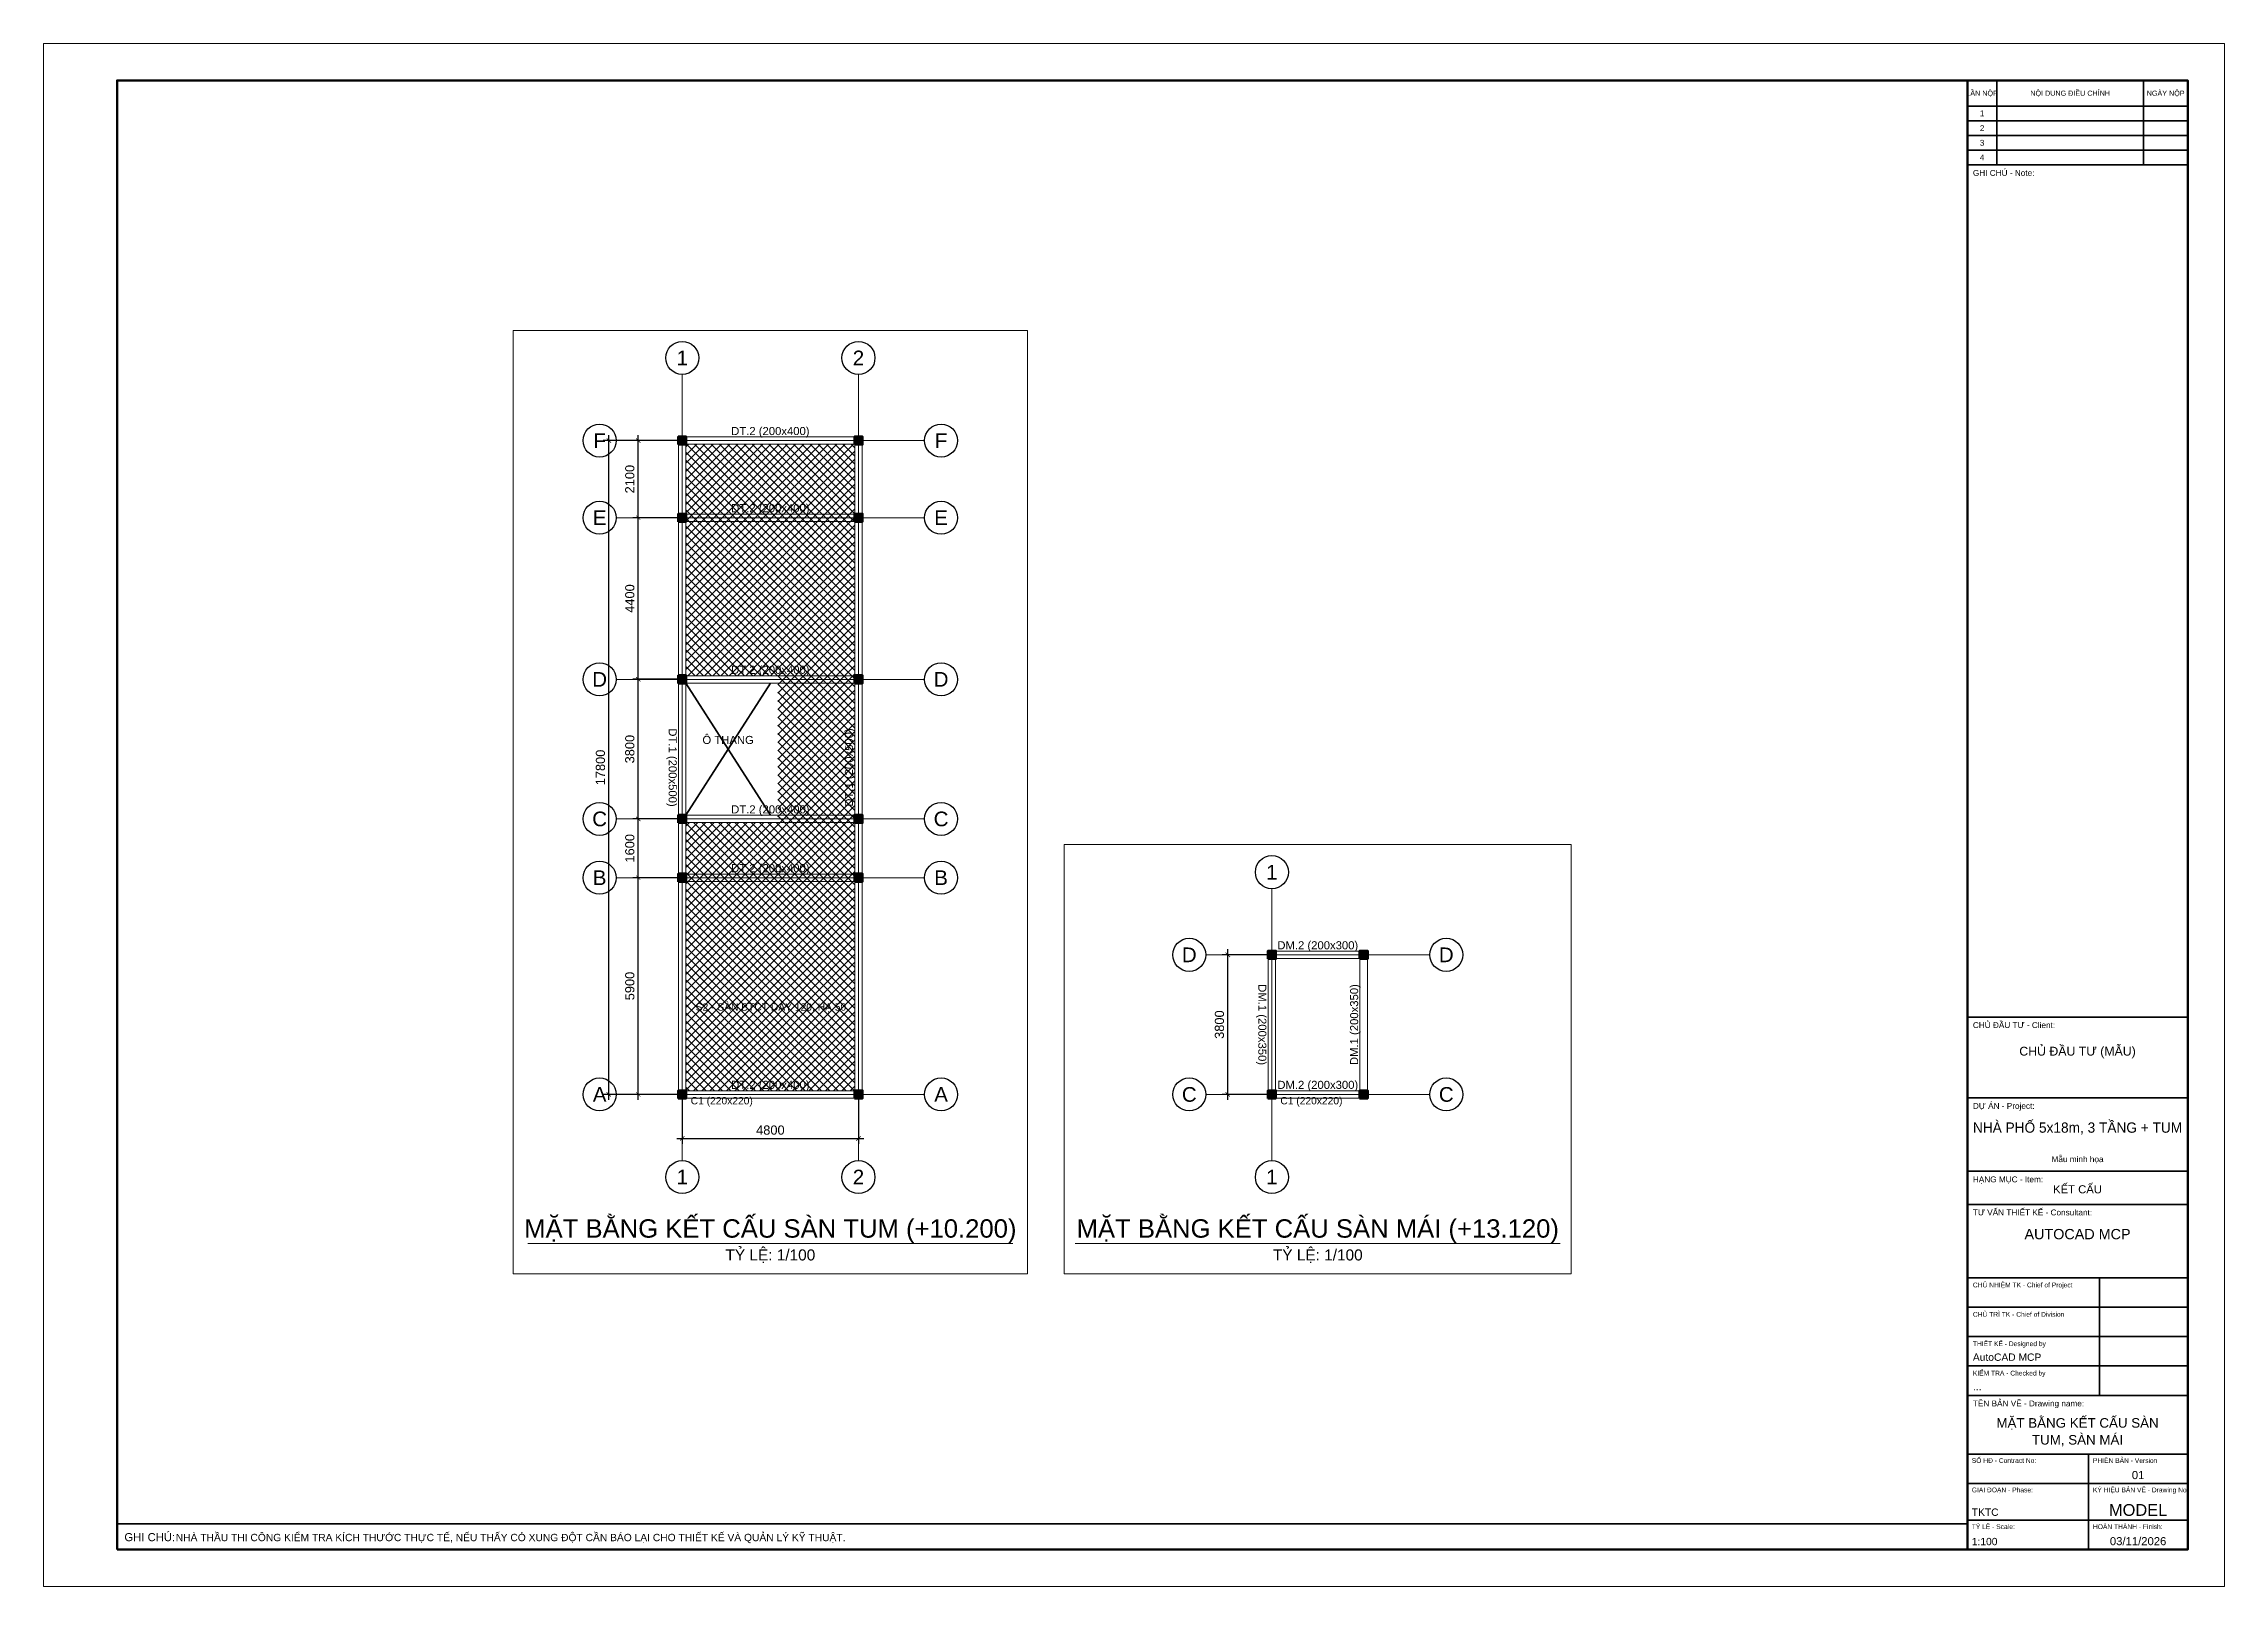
# Paper-space layout 'KC-04' of a CAD drawing. Header units: millimetres. Extents: x 0 to 594, y 0 to 420.
# The model-space entities are those that its viewports show. They can reach past a viewport. Long polylines and large blocks are cut down to what shows.
import ezdxf
from ezdxf.enums import TextEntityAlignment as Align

# ---------------------------------------------------------------- set-up
doc = ezdxf.new("R2010")
doc.units = ezdxf.units.MM
doc.header["$LTSCALE"] = 40
doc.linetypes.add('CENTER', pattern=[50.8, 31.75, -6.35, 6.35, -6.35])
doc.linetypes.add('HIDDEN', pattern=[9.525, 6.35, -3.175])
for name, color, linetype, lineweight in [('A-ANNO-TTLB', 7, 'Continuous', 35), ('S-ANNO-DIMS', 1, 'Continuous', 18), ('S-ANNO-TEXT', 7, 'Continuous', 18), ('S-BEAM', 8, 'HIDDEN', 18), ('S-COLS', 7, 'Continuous', 50), ('S-COLS-PATT', 8, 'Continuous', 9), ('S-CONC', 7, 'Continuous', 35), ('S-CONC-PATT', 8, 'Continuous', 9), ('S-GRID', 1, 'CENTER', 18), ('S-GRID-IDEN', 7, 'Continuous', 25)]:
    doc.layers.add(name, color=color, linetype=linetype, lineweight=lineweight)
doc.layers.add('A-ANNO-VPRT', color=8, linetype='Continuous', lineweight=9, plot=False)
doc.styles.add('MCP-ARIAL', font='arial.ttf')
doc.dimstyles.new('MCP-1-100', dxfattribs={"dimscale": 100, "dimtxt": 2.5, "dimasz": 1.2, "dimexe": 1.5, "dimexo": 1.5, "dimgap": 1, "dimtad": 1, "dimdec": 0, "dimdsep": 46, "dimtxsty": 'MCP-ARIAL', "dimblk": 'ARCHTICK', "dimblk1": 'ARCHTICK', "dimblk2": 'ARCHTICK', "dimcen": 0.09, "dimdle": 1.5, "dimclrd": 256, "dimclre": 256, "dimclrt": 256, "dimadec": 0, "dimazin": 0, "dimtfac": 1, "dimtdec": 4, "dimtix": 1, "dimtmove": 2, "dimatfit": 3, "dimfxl": 1, "dimtolj": 1, "dimtzin": 0, "dimarcsym": 0})

# ---------------------------------------------------------------- blocks, each defined once
blk = doc.blocks.new('MCP_KHUNG_TEN_DOC_A2_NGANG')
at = {"lineweight": 50}
blk.add_line((524, 10), (524, 410), dxfattribs=at)
for p, q in [((532, 387), (532, 410)), ((572, 387), (572, 410)), ((524, 403), (584, 403)), ((524, 399), (584, 399)), ((524, 395), (584, 395)), ((524, 391), (584, 391)), ((560, 52), (560, 84)), ((524, 76), (584, 76)), ((524, 68), (584, 68)), ((524, 60), (584, 60)), ((557, 28), (557, 36)), ((557, 18), (557, 28)), ((557, 10), (557, 18))]:
    blk.add_line(p, q)
at = {"lineweight": 35}
for p, q in [((524, 387), (584, 387)), ((524, 155), (584, 155)), ((524, 133), (584, 133)), ((524, 113), (584, 113)), ((524, 104), (584, 104)), ((524, 84), (584, 84)), ((524, 52), (584, 52)), ((524, 36), (584, 36)), ((524, 28), (584, 28)), ((524, 18), (584, 18)), ((20, 17), (524, 17))]:
    blk.add_line(p, q, dxfattribs=at)
at = {"lineweight": 9}
blk.add_lwpolyline([(0, 0), (594, 0), (594, 420), (0, 420)], close=True, dxfattribs=at)
at = {"lineweight": 70}
blk.add_lwpolyline([(20, 10), (584, 10), (584, 410), (20, 410)], close=True, dxfattribs=at)
at = {"style": 'MCP-ARIAL'}
for s, height, p in [('LẦN NỘP', 1.4, (528, 405.8)), ('NỘI DUNG ĐIỀU CHỈNH', 1.4, (552, 405.8)), ('NGÀY NỘP', 1.4, (578, 405.8)), ('1', 1.6, (528, 400.2)), ('3', 1.6, (528, 392.2)), ('2', 1.6, (528, 396.2)), ('4', 1.6, (528, 388.2))]:
    blk.add_text(s, height=height, dxfattribs=at).set_placement(p, align=Align.CENTER)
for s, height, p in [('GHI CHÚ - Note:', 1.6, (525.5, 384)), ('CHỦ ĐẦU TƯ - Client:', 1.6, (525.5, 152)), ('DỰ ÁN - Project:', 1.6, (525.5, 130)), ('HẠNG MỤC - Item:', 1.6, (525.5, 110)), ('TƯ VẤN THIẾT KẾ - Consultant:', 1.6, (525.5, 101)), ('CHỦ NHIỆM TK - Chief of Project', 1.3, (525.5, 81.4)), ('CHỦ TRÌ TK - Chief of Division', 1.3, (525.5, 73.4)), ('THIẾT KẾ - Designed by', 1.3, (525.5, 65.4)), ('KIỂM TRA - Checked by', 1.3, (525.5, 57.4)), ('TÊN BẢN VẼ - Drawing name:', 1.6, (525.5, 49)), ('SỐ HĐ - Contract No:', 1.3, (525.2, 33.6)), ('PHIÊN BẢN - Version', 1.3, (558.2, 33.6)), ('GIAI ĐOẠN - Phase:', 1.3, (525.2, 25.6)), ('KÝ HIỆU BẢN VẼ - Drawing No', 1.3, (558.2, 25.6)), ('GHI CHÚ:', 2.2, (22, 12.3)), ('TỶ LỆ - Scale:', 1.3, (525.2, 15.6)), ('HOÀN THÀNH - Finish:', 1.3, (558.2, 15.6))]:
    blk.add_text(s, height=height, dxfattribs=at).set_placement(p)
for tag, height, p in [('CHU_DAU_TU', 2.4, (554, 144.5)), ('DIA_CHI_CDT', 1.6, (554, 135.5)), ('CONG_TRINH', 2.8, (554, 123.5)), ('DIA_DIEM', 1.6, (554, 115.5)), ('HANG_MUC', 2.2, (554, 107)), ('CONG_TY', 2.8, (554, 94.5)), ('DIA_CHI_TV', 1.6, (554, 86.5)), ('TEN_BAN_VE', 2.6, (554, 43.2)), ('TEN_BAN_VE_2', 2.6, (554, 38.6)), ('PHIEN_BAN', 2.2, (570.5, 29.2)), ('SO_BAN_VE', 3.2, (570.5, 19.2)), ('NGAY', 2.2, (570.5, 11.2))]:
    blk.add_attdef(tag, text='', height=height, dxfattribs=at).set_placement(p, align=Align.CENTER)
for tag, p in [('CHU_NHIEM', (525.5, 77.4)), ('CHU_TRI', (525.5, 69.4)), ('THIET_KE', (525.5, 61.4)), ('KIEM_TRA', (525.5, 53.4)), ('SO_HD', (525.2, 29.2)), ('GIAI_DOAN', (525.2, 19.2)), ('GHI_CHU_CHUNG', (36, 12.3)), ('TY_LE', (525.2, 11.2))]:
    blk.add_attdef(tag, p, '', height=2, dxfattribs=at)
blk = doc.blocks.new('MCP_TRUC')
blk.add_circle((0, 0), 4.5)
at = {"style": 'MCP-ARIAL'}
blk.add_attdef('SO', text='', height=4, dxfattribs=at).set_placement((0, 0), align=Align.MIDDLE_CENTER)
blk = doc.blocks.new('_ArchTick')
at = {"color": 0, "linetype": 'ByBlock', "const_width": 0.15}
blk.add_lwpolyline([(-0.5, -0.5), (0.5, 0.5)], dxfattribs=at)
blk = doc.blocks.new('*D33')
at = {"layer": 'Defpoints', "color": 0, "transparency": 16777216}
for p in [(76079, 9382), (80879, 9382), (80879, 8182)]:
    blk.add_point(p, dxfattribs=at)
at = {"layer": 'S-ANNO-DIMS', "lineweight": -2, "transparency": 16777216}
for p, q in [((76079, 9232), (76079, 8032)), ((80879, 9232), (80879, 8032)), ((75929, 8182), (81029, 8182))]:
    blk.add_line(p, q, dxfattribs=at)
at = {"layer": 'S-ANNO-DIMS', "lineweight": -2, "transparency": 16777216, "xscale": 120, "yscale": 120, "zscale": 120, "rotation": 180}
blk.add_blockref('_ArchTick', (76079, 8182), dxfattribs=at)
at = {"layer": 'S-ANNO-DIMS', "lineweight": -2, "transparency": 16777216, "xscale": 120, "yscale": 120, "zscale": 120}
blk.add_blockref('_ArchTick', (80879, 8182), dxfattribs=at)
at = {"layer": 'S-ANNO-DIMS', "transparency": 16777216, "insert": (78479, 8409), "char_height": 250, "attachment_point": 5, "style": 'MCP-ARIAL'}
blk.add_mtext('\\A1;4800', dxfattribs=at)
blk = doc.blocks.new('*D34')
at = {"layer": 'Defpoints', "color": 0, "transparency": 16777216}
for p in [(74879, 15282), (76079, 15282), (76079, 9382)]:
    blk.add_point(p, dxfattribs=at)
at = {"layer": 'S-ANNO-DIMS', "lineweight": -2, "transparency": 16777216}
for p, q in [((75929, 15282), (74729, 15282)), ((74879, 9232), (74879, 15432)), ((75929, 9382), (74729, 9382))]:
    blk.add_line(p, q, dxfattribs=at)
at = {"layer": 'S-ANNO-DIMS', "lineweight": -2, "transparency": 16777216, "xscale": 120, "yscale": 120, "zscale": 120}
for p, rotation in [((74879, 15282), 90), ((74879, 9382), 270)]:
    blk.add_blockref('_ArchTick', p, dxfattribs=dict(at, rotation=rotation))
at = {"layer": 'S-ANNO-DIMS', "transparency": 16777216, "insert": (74651, 12332), "char_height": 250, "attachment_point": 5, "rotation": 90, "style": 'MCP-ARIAL'}
blk.add_mtext('\\A1;5900', dxfattribs=at)
blk = doc.blocks.new('*D35')
at = {"layer": 'Defpoints', "color": 0, "transparency": 16777216}
for p in [(74879, 16882), (76079, 16882), (76079, 15282)]:
    blk.add_point(p, dxfattribs=at)
at = {"layer": 'S-ANNO-DIMS', "lineweight": -2, "transparency": 16777216}
for p, q in [((75929, 16882), (74729, 16882)), ((74879, 15132), (74879, 17032)), ((75929, 15282), (74729, 15282))]:
    blk.add_line(p, q, dxfattribs=at)
at = {"layer": 'S-ANNO-DIMS', "lineweight": -2, "transparency": 16777216, "xscale": 120, "yscale": 120, "zscale": 120}
for p, rotation in [((74879, 16882), 90), ((74879, 15282), 270)]:
    blk.add_blockref('_ArchTick', p, dxfattribs=dict(at, rotation=rotation))
at = {"layer": 'S-ANNO-DIMS', "transparency": 16777216, "insert": (74651, 16082), "char_height": 250, "attachment_point": 5, "rotation": 90, "style": 'MCP-ARIAL'}
blk.add_mtext('\\A1;1600', dxfattribs=at)
blk = doc.blocks.new('*D36')
at = {"layer": 'Defpoints', "color": 0, "transparency": 16777216}
for p in [(74879, 20682), (76079, 20682), (76079, 16882)]:
    blk.add_point(p, dxfattribs=at)
at = {"layer": 'S-ANNO-DIMS', "lineweight": -2, "transparency": 16777216}
for p, q in [((74879, 16732), (74879, 20832)), ((75929, 20682), (74729, 20682)), ((75929, 16882), (74729, 16882))]:
    blk.add_line(p, q, dxfattribs=at)
at = {"layer": 'S-ANNO-DIMS', "lineweight": -2, "transparency": 16777216, "xscale": 120, "yscale": 120, "zscale": 120}
for p, rotation in [((74879, 20682), 90), ((74879, 16882), 270)]:
    blk.add_blockref('_ArchTick', p, dxfattribs=dict(at, rotation=rotation))
at = {"layer": 'S-ANNO-DIMS', "transparency": 16777216, "insert": (74651, 18782), "char_height": 250, "attachment_point": 5, "rotation": 90, "style": 'MCP-ARIAL'}
blk.add_mtext('\\A1;3800', dxfattribs=at)
blk = doc.blocks.new('*D37')
at = {"layer": 'Defpoints', "color": 0, "transparency": 16777216}
for p in [(74879, 25082), (76079, 25082), (76079, 20682)]:
    blk.add_point(p, dxfattribs=at)
at = {"layer": 'S-ANNO-DIMS', "lineweight": -2, "transparency": 16777216}
for p, q in [((75929, 25082), (74729, 25082)), ((74879, 20532), (74879, 25232)), ((75929, 20682), (74729, 20682))]:
    blk.add_line(p, q, dxfattribs=at)
at = {"layer": 'S-ANNO-DIMS', "lineweight": -2, "transparency": 16777216, "xscale": 120, "yscale": 120, "zscale": 120}
for p, rotation in [((74879, 25082), 90), ((74879, 20682), 270)]:
    blk.add_blockref('_ArchTick', p, dxfattribs=dict(at, rotation=rotation))
at = {"layer": 'S-ANNO-DIMS', "transparency": 16777216, "insert": (74651, 22882), "char_height": 250, "attachment_point": 5, "rotation": 90, "style": 'MCP-ARIAL'}
blk.add_mtext('\\A1;4400', dxfattribs=at)
blk = doc.blocks.new('*D38')
at = {"layer": 'Defpoints', "color": 0, "transparency": 16777216}
for p in [(74879, 27182), (76079, 27182), (76079, 25082)]:
    blk.add_point(p, dxfattribs=at)
at = {"layer": 'S-ANNO-DIMS', "lineweight": -2, "transparency": 16777216}
for p, q in [((74879, 24932), (74879, 27332)), ((75929, 27182), (74729, 27182)), ((75929, 25082), (74729, 25082))]:
    blk.add_line(p, q, dxfattribs=at)
at = {"layer": 'S-ANNO-DIMS', "lineweight": -2, "transparency": 16777216, "xscale": 120, "yscale": 120, "zscale": 120}
for p, rotation in [((74879, 27182), 90), ((74879, 25082), 270)]:
    blk.add_blockref('_ArchTick', p, dxfattribs=dict(at, rotation=rotation))
at = {"layer": 'S-ANNO-DIMS', "transparency": 16777216, "insert": (74651, 26132), "char_height": 250, "attachment_point": 5, "rotation": 90, "style": 'MCP-ARIAL'}
blk.add_mtext('\\A1;2100', dxfattribs=at)
blk = doc.blocks.new('*D39')
at = {"layer": 'Defpoints', "color": 0, "transparency": 16777216}
for p in [(74079, 27182), (76079, 27182), (76079, 9382)]:
    blk.add_point(p, dxfattribs=at)
at = {"layer": 'S-ANNO-DIMS', "lineweight": -2, "transparency": 16777216}
for p, q in [((74079, 9232), (74079, 27332)), ((75929, 27182), (73929, 27182)), ((75929, 9382), (73929, 9382))]:
    blk.add_line(p, q, dxfattribs=at)
at = {"layer": 'S-ANNO-DIMS', "lineweight": -2, "transparency": 16777216, "xscale": 120, "yscale": 120, "zscale": 120}
for p, rotation in [((74079, 27182), 90), ((74079, 9382), 270)]:
    blk.add_blockref('_ArchTick', p, dxfattribs=dict(at, rotation=rotation))
at = {"layer": 'S-ANNO-DIMS', "transparency": 16777216, "insert": (73851, 18282), "char_height": 250, "attachment_point": 5, "rotation": 90, "style": 'MCP-ARIAL'}
blk.add_mtext('\\A1;17800', dxfattribs=at)
blk = doc.blocks.new('*D40')
at = {"layer": 'Defpoints', "color": 0, "transparency": 16777216}
for p in [(93339, 13182), (94539, 13182), (94539, 9382)]:
    blk.add_point(p, dxfattribs=at)
at = {"layer": 'S-ANNO-DIMS', "lineweight": -2, "transparency": 16777216}
for p, q in [((94389, 13182), (93189, 13182)), ((93339, 9232), (93339, 13332)), ((94389, 9382), (93189, 9382))]:
    blk.add_line(p, q, dxfattribs=at)
at = {"layer": 'S-ANNO-DIMS', "lineweight": -2, "transparency": 16777216, "xscale": 120, "yscale": 120, "zscale": 120}
for p, rotation in [((93339, 13182), 90), ((93339, 9382), 270)]:
    blk.add_blockref('_ArchTick', p, dxfattribs=dict(at, rotation=rotation))
at = {"layer": 'S-ANNO-DIMS', "transparency": 16777216, "insert": (93111, 11282), "char_height": 250, "attachment_point": 5, "rotation": 90, "style": 'MCP-ARIAL'}
blk.add_mtext('\\A1;3800', dxfattribs=at)

msp = doc.modelspace()

# ---------------------------------------------------------------- hatches: boundary and pattern name
at = {"layer": 'S-COLS-PATT'}
for points in [[(75968.512, 27071.656), (76188.512, 27071.656), (76188.512, 27291.656), (75968.512, 27291.656)], [(80768.512, 27071.656), (80988.512, 27071.656), (80988.512, 27291.656), (80768.512, 27291.656)], [(75968.512, 24971.656), (76188.512, 24971.656), (76188.512, 25191.656), (75968.512, 25191.656)], [(80768.512, 24971.656), (80988.512, 24971.656), (80988.512, 25191.656), (80768.512, 25191.656)], [(75968.512, 20571.656), (76188.512, 20571.656), (76188.512, 20791.656), (75968.512, 20791.656)], [(80768.512, 20571.656), (80988.512, 20571.656), (80988.512, 20791.656), (80768.512, 20791.656)], [(75968.512, 16771.656), (76188.512, 16771.656), (76188.512, 16991.656), (75968.512, 16991.656)], [(80768.512, 16771.656), (80988.512, 16771.656), (80988.512, 16991.656), (80768.512, 16991.656)], [(75968.512, 15171.656), (76188.512, 15171.656), (76188.512, 15391.656), (75968.512, 15391.656)], [(80768.512, 15171.656), (80988.512, 15171.656), (80988.512, 15391.656), (80768.512, 15391.656)], [(94428.662, 13071.656), (94648.662, 13071.656), (94648.662, 13291.656), (94428.662, 13291.656)], [(96928.662, 13071.656), (97148.662, 13071.656), (97148.662, 13291.656), (96928.662, 13291.656)], [(75968.512, 9271.656), (76188.512, 9271.656), (76188.512, 9491.656), (75968.512, 9491.656)], [(80768.512, 9271.656), (80988.512, 9271.656), (80988.512, 9491.656), (80768.512, 9491.656)], [(94428.662, 9271.656), (94648.662, 9271.656), (94648.662, 9491.656), (94428.662, 9491.656)], [(96928.662, 9271.656), (97148.662, 9271.656), (97148.662, 9491.656), (96928.662, 9491.656)]]:
    msp.add_hatch(color=256, dxfattribs=at).paths.add_polyline_path(points, flags=16)
at = {"layer": 'S-CONC-PATT'}
h = msp.add_hatch(dxfattribs=at)
h.set_pattern_fill('ANSI37', color=256, scale=50, style=0)
h.paths.add_polyline_path([(76178.512, 20781.656), (78678.512, 20781.656), (78678.512, 16781.656), (76178.512, 16781.656), (76178.512, 9481.656), (80778.512, 9481.656), (80778.512, 27081.656), (76178.512, 27081.656)], flags=16)

# ---------------------------------------------------------------- linework, layer by layer
at = {"layer": 'S-ANNO-TEXT'}
for p, q in [((71873.512, 5321.656), (85083.512, 5321.656)), ((89183.662, 5321.656), (102393.662, 5321.656))]:
    msp.add_line(p, q, dxfattribs=at)
at = {"layer": 'S-BEAM'}
for p, q in [((75978.512, 27181.656), (75978.512, 9381.656)), ((80878.512, 27281.656), (76078.512, 27281.656)), ((80878.512, 27081.656), (76078.512, 27081.656)), ((76178.512, 27181.656), (76178.512, 9381.656)), ((80778.512, 9381.656), (80778.512, 27181.656)), ((80978.512, 9381.656), (80978.512, 27181.656)), ((76078.512, 25181.656), (80878.512, 25181.656)), ((76078.512, 24981.656), (80878.512, 24981.656)), ((76078.512, 20781.656), (80878.512, 20781.656)), ((76078.512, 20581.656), (80878.512, 20581.656)), ((76078.512, 16981.656), (80878.512, 16981.656)), ((76078.512, 16781.656), (80878.512, 16781.656)), ((76078.512, 15381.656), (80878.512, 15381.656)), ((76078.512, 15181.656), (80878.512, 15181.656)), ((94438.662, 13181.656), (94438.662, 9381.656)), ((97038.662, 13281.656), (94538.662, 13281.656)), ((97038.662, 13081.656), (94538.662, 13081.656)), ((94638.662, 13181.656), (94638.662, 9381.656)), ((96938.662, 9381.656), (96938.662, 13181.656)), ((97138.662, 9381.656), (97138.662, 13181.656)), ((76078.512, 9481.656), (80878.512, 9481.656)), ((76078.512, 9281.656), (80878.512, 9281.656)), ((94538.662, 9481.656), (97038.662, 9481.656)), ((94538.662, 9281.656), (97038.662, 9281.656))]:
    msp.add_line(p, q, dxfattribs=at)
at = {"layer": 'S-COLS'}
for points in [[(75968.512, 27071.656), (76188.512, 27071.656), (76188.512, 27291.656), (75968.512, 27291.656)], [(80768.512, 27071.656), (80988.512, 27071.656), (80988.512, 27291.656), (80768.512, 27291.656)], [(75968.512, 24971.656), (76188.512, 24971.656), (76188.512, 25191.656), (75968.512, 25191.656)], [(80768.512, 24971.656), (80988.512, 24971.656), (80988.512, 25191.656), (80768.512, 25191.656)], [(75968.512, 20571.656), (76188.512, 20571.656), (76188.512, 20791.656), (75968.512, 20791.656)], [(80768.512, 20571.656), (80988.512, 20571.656), (80988.512, 20791.656), (80768.512, 20791.656)], [(75968.512, 16771.656), (76188.512, 16771.656), (76188.512, 16991.656), (75968.512, 16991.656)], [(80768.512, 16771.656), (80988.512, 16771.656), (80988.512, 16991.656), (80768.512, 16991.656)], [(75968.512, 15171.656), (76188.512, 15171.656), (76188.512, 15391.656), (75968.512, 15391.656)], [(80768.512, 15171.656), (80988.512, 15171.656), (80988.512, 15391.656), (80768.512, 15391.656)], [(94428.662, 13071.656), (94648.662, 13071.656), (94648.662, 13291.656), (94428.662, 13291.656)], [(96928.662, 13071.656), (97148.662, 13071.656), (97148.662, 13291.656), (96928.662, 13291.656)], [(75968.512, 9271.656), (76188.512, 9271.656), (76188.512, 9491.656), (75968.512, 9491.656)], [(80768.512, 9271.656), (80988.512, 9271.656), (80988.512, 9491.656), (80768.512, 9491.656)], [(94428.662, 9271.656), (94648.662, 9271.656), (94648.662, 9491.656), (94428.662, 9491.656)], [(96928.662, 9271.656), (97148.662, 9271.656), (97148.662, 9491.656), (96928.662, 9491.656)]]:
    msp.add_lwpolyline(points, close=True, dxfattribs=at)
at = {"layer": 'S-CONC'}
for p, q in [((76178.512, 16981.656), (78478.512, 20581.656)), ((76178.512, 20581.656), (78478.512, 16981.656))]:
    msp.add_line(p, q, dxfattribs=at)
at = {"layer": 'S-GRID'}
for p, q in [((76078.512, 7581.656), (76078.512, 28981.656)), ((80878.512, 7581.656), (80878.512, 28981.656)), ((74278.512, 27181.656), (82678.512, 27181.656)), ((74278.512, 25081.656), (82678.512, 25081.656)), ((74278.512, 20681.656), (82678.512, 20681.656)), ((74278.512, 16881.656), (82678.512, 16881.656)), ((74278.512, 15281.656), (82678.512, 15281.656)), ((94538.662, 7581.656), (94538.662, 14981.656)), ((92738.662, 13181.656), (98838.662, 13181.656)), ((74278.512, 9381.656), (82678.512, 9381.656)), ((92738.662, 9381.656), (98838.662, 9381.656))]:
    msp.add_line(p, q, dxfattribs=at)

# ---------------------------------------------------------------- block references
at = {"layer": 'S-GRID-IDEN', "xscale": 100, "yscale": 100, "zscale": 100}
for p, values in [((76078.512, 29431.656), {'SO': '1'}), ((80878.512, 29431.656), {'SO': '2'}), ((73828.512, 27181.656), {'SO': 'F'}), ((83128.512, 27181.656), {'SO': 'F'}), ((73828.512, 25081.656), {'SO': 'E'}), ((83128.512, 25081.656), {'SO': 'E'}), ((73828.512, 20681.656), {'SO': 'D'}), ((83128.512, 20681.656), {'SO': 'D'}), ((73828.512, 16881.656), {'SO': 'C'}), ((83128.512, 16881.656), {'SO': 'C'}), ((73828.512, 15281.656), {'SO': 'B'}), ((83128.512, 15281.656), {'SO': 'B'}), ((94538.662, 15431.656), {'SO': '1'}), ((92288.662, 13181.656), {'SO': 'D'}), ((99288.662, 13181.656), {'SO': 'D'}), ((73828.512, 9381.656), {'SO': 'A'}), ((83128.512, 9381.656), {'SO': 'A'}), ((92288.662, 9381.656), {'SO': 'C'}), ((99288.662, 9381.656), {'SO': 'C'}), ((76078.512, 7131.656), {'SO': '1'}), ((80878.512, 7131.656), {'SO': '2'}), ((94538.662, 7131.656), {'SO': '1'})]:
    msp.add_blockref('MCP_TRUC', p, dxfattribs=at).add_auto_attribs(values)

# ---------------------------------------------------------------- texts
at = {"layer": 'S-ANNO-TEXT', "style": 'MCP-ARIAL'}
for s, height, p in [('DT.2 (200x400)', 220, (78478.512, 27441.656)), ('DT.2 (200x400)', 220, (78478.512, 25341.656)), ('DT.2 (200x400)', 220, (78478.512, 20941.656)), ('Ô THANG', 220, (77328.512, 19031.656)), ('DT.2 (200x400)', 220, (78478.512, 17141.656)), ('DT.2 (200x400)', 220, (78478.512, 15541.656)), ('DM.2 (200x300)', 220, (95788.662, 13441.656)), ('S2 - SÀN BTCT DÀY 120, HẠ 50', 200, (78494.512, 11761.656)), ('DT.2 (200x400)', 220, (78478.512, 9641.656)), ('DM.2 (200x300)', 220, (95788.662, 9641.656))]:
    msp.add_text(s, height=height, dxfattribs=at).set_placement(p, align=Align.MIDDLE_CENTER)
for s, rotation, p in [('DT.1 (200x500)', 270, (75818.512, 18281.656)), ('DT.1 (200x500)', 90, (80618.512, 18281.656)), ('DM.1 (200x350)', 270, (94278.662, 11281.656)), ('DM.1 (200x350)', 90, (96778.662, 11281.656))]:
    msp.add_text(s, height=220, rotation=rotation, dxfattribs=at).set_placement(p, align=Align.MIDDLE_CENTER)
for p in [(76308.512, 9111.656), (94768.662, 9111.656)]:
    msp.add_text('C1 (220x220)', height=200, dxfattribs=at).set_placement(p)
for s, height, p in [('MẶT BẰNG KẾT CẤU SÀN TUM (+10.200)', 500, (78478.512, 5481.656)), ('MẶT BẰNG KẾT CẤU SÀN MÁI (+13.120)', 500, (95788.662, 5481.656)), ('TỶ LỆ: 1/100', 300, (78478.512, 4861.656)), ('TỶ LỆ: 1/100', 300, (95788.662, 4861.656))]:
    msp.add_text(s, height=height, dxfattribs=at).set_placement(p, align=Align.CENTER)

# ---------------------------------------------------------------- dimensions: what is measured, and where the dimension line sits
at = {"layer": 'S-ANNO-DIMS'}
for base, p1, p2, picture, middle in [((74078.512, 27181.656), (76078.512, 9381.656), (76078.512, 27181.656), '*D39', (73850.869, 18281.656)), ((74878.512, 27181.656), (76078.512, 25081.656), (76078.512, 27181.656), '*D38', (74650.869, 26131.656)), ((74878.512, 25081.656), (76078.512, 20681.656), (76078.512, 25081.656), '*D37', (74650.869, 22881.656)), ((74878.512, 20681.656), (76078.512, 16881.656), (76078.512, 20681.656), '*D36', (74650.783, 18781.656)), ((74878.512, 16881.656), (76078.512, 15281.656), (76078.512, 16881.656), '*D35', (74650.869, 16081.656)), ((74878.512, 15281.656), (76078.512, 9381.656), (76078.512, 15281.656), '*D34', (74650.869, 12331.656)), ((93338.662, 13181.656), (94538.662, 9381.656), (94538.662, 13181.656), '*D40', (93110.933, 11281.656))]:
    dim = msp.add_linear_dim(base=base, p1=p1, p2=p2, angle=90, dimstyle='MCP-1-100', dxfattribs=at)
    dim.commit()
    dim.dimension.update_dxf_attribs({"geometry": picture, "text_midpoint": middle})
dim = msp.add_linear_dim(base=(80878.512, 8181.656), p1=(76078.512, 9381.656), p2=(80878.512, 9381.656), dimstyle='MCP-1-100', dxfattribs=at)
dim.commit()
dim.dimension.update_dxf_attribs({"geometry": '*D33', "text_midpoint": (78478.512, 8409.299)})

psp = doc.layouts.new('KC-04')

# ---------------------------------------------------------------- block references
at = {"layer": 'A-ANNO-TTLB'}
ref = psp.add_blockref('MCP_KHUNG_TEN_DOC_A2_NGANG', (0, 0), dxfattribs=at)
ref.add_attrib('CHU_DAU_TU', 'CHỦ ĐẦU TƯ (MẪU)', dxfattribs={"layer": '0', "height": 2.4, "style": 'MCP-ARIAL'}).set_placement((554, 144.5), align=Align.CENTER)
ref.add_attrib('CONG_TRINH', 'NHÀ PHỐ 5x18m, 3 TẦNG + TUM', dxfattribs={"layer": '0', "height": 2.8, "style": 'MCP-ARIAL', "width": 0.951887}).set_placement((554, 123.5), align=Align.CENTER)
ref.add_attrib('DIA_DIEM', 'Mẫu minh họa', dxfattribs={"layer": '0', "height": 1.6, "style": 'MCP-ARIAL'}).set_placement((554, 115.5), align=Align.CENTER)
ref.add_attrib('HANG_MUC', 'KẾT CẤU', dxfattribs={"layer": '0', "height": 2.2, "style": 'MCP-ARIAL'}).set_placement((554, 107), align=Align.CENTER)
ref.add_attrib('CONG_TY', 'AUTOCAD MCP', dxfattribs={"layer": '0', "height": 2.8, "style": 'MCP-ARIAL'}).set_placement((554, 94.5), align=Align.CENTER)
ref.add_attrib('THIET_KE', 'AutoCAD MCP', (525.5, 61.4), dxfattribs={"layer": '0', "height": 2, "style": 'MCP-ARIAL'})
ref.add_attrib('KIEM_TRA', '...', (525.5, 53.4), dxfattribs={"layer": '0', "height": 2, "style": 'MCP-ARIAL'})
ref.add_attrib('TEN_BAN_VE', 'MẶT BẰNG KẾT CẤU SÀN', dxfattribs={"layer": '0', "height": 2.6, "style": 'MCP-ARIAL'}).set_placement((554, 43.2), align=Align.CENTER)
ref.add_attrib('TEN_BAN_VE_2', 'TUM, SÀN MÁI', dxfattribs={"layer": '0', "height": 2.6, "style": 'MCP-ARIAL'}).set_placement((554, 38.6), align=Align.CENTER)
ref.add_attrib('PHIEN_BAN', '01', dxfattribs={"layer": '0', "height": 2.2, "style": 'MCP-ARIAL'}).set_placement((570.5, 29.2), align=Align.CENTER)
ref.add_attrib('GIAI_DOAN', 'TKTC', (525.2, 19.2), dxfattribs={"layer": '0', "height": 2, "style": 'MCP-ARIAL'})
ref.add_attrib('SO_BAN_VE', 'MODEL', dxfattribs={"layer": '0', "height": 3.2, "style": 'MCP-ARIAL'}).set_placement((570.5, 19.2), align=Align.CENTER)
ref.add_attrib('TY_LE', '1:100', (525.2, 11.2), dxfattribs={"layer": '0', "height": 2, "style": 'MCP-ARIAL'})
ref.add_attrib('NGAY', '03/11/2026', dxfattribs={"layer": '0', "height": 2.2, "style": 'MCP-ARIAL'}).set_placement((570.5, 11.2), align=Align.CENTER)
ref.add_attrib('GHI_CHU_CHUNG', 'NHÀ THẦU THI CÔNG KIỂM TRA KÍCH THƯỚC THỰC TẾ, NẾU THẤY CÓ XUNG ĐỘT CẦN BÁO LẠI CHO THIẾT KẾ VÀ QUẢN LÝ KỸ THUẬT.', (36, 12.3), dxfattribs={"layer": '0', "height": 2, "style": 'MCP-ARIAL'})

# ---------------------------------------------------------------- viewports
at = {"layer": 'A-ANNO-VPRT'}
psp.add_viewport(center=(197.95, 213.5), size=(140.11, 256.87), view_center_point=(78478.5, 17338.5), view_height=25687, dxfattribs=at)
psp.add_viewport(center=(347.06, 143.5), size=(138.1, 116.87), view_center_point=(95789, 10338.5), view_height=11687, status=3, dxfattribs=at)

doc.saveas('drawing.dxf')
